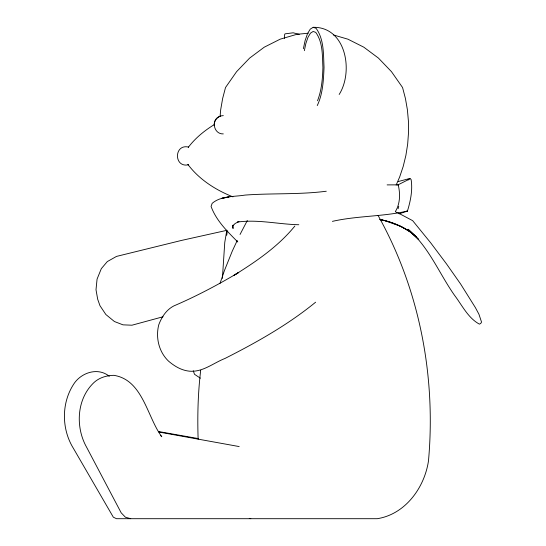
<?xml version="1.0" encoding="UTF-8"?>
<svg xmlns="http://www.w3.org/2000/svg" width="546" height="546" viewBox="0 0 546 546"><rect width="100%" height="100%" fill="white"/><g stroke="black" fill="none" stroke-linecap="round" stroke-linejoin="round"><path stroke-width="0.82" d="M284.405 38.425L284.411 35.197L285.005 33.852L293.168 32.801L299.249 34.343M222.393 278.405L224.761 242.479L226.843 230.139M220.093 116.257L220.686 109.726L222.645 98.478L225.512 87.517L236.602 71.656L249.631 58.094L264.264 47.181L280.146 39.189L296.874 34.309L308.319 33.217M200.696 370.29C197.952 393.154 197.352 416.236 198.137 439.243M303.385 48.724L305.091 40.643L307.494 33.688L310.251 29.136L313.179 27.3C346.219 26.74 353.644 71.703 339.168 94.472M304.34 50.676L305.862 43.475L308.019 37.217L310.503 33.122L313.138 31.47L315.752 32.371C323.007 42.37 322.317 55.753 322.911 67.54C322.57 78.767 321.676 90.22 317.513 100.757M233.169 225.341L232.657 227.655L232.603 226.058M398.102 208.736L398.744 206.354M220.038 283.354L224.44 270.557L232.296 251.078L237.223 240.506M396.15 185.067L399.631 177.068L403.207 166.414L405.896 155.385L407.671 144.096L408.517 132.644L408.422 121.151L407.391 109.726L405.425 98.478L402.559 87.517L391.468 71.656L378.446 58.094L363.807 47.181L347.925 39.189L333.586 35.005M240.042 234.466L247.311 220.536M233.094 225.089L232.603 226.133L235.053 223.58L238.957 221.43L237.619 222.038C258.012 219.212 278.412 224.297 298.812 224.734M317.253 105.583C322.898 93.782 323.471 80.255 324.037 67.383C323.375 54.279 324.147 39.414 316.086 28.303L313.179 27.3M188.281 147.352C195.263 138.145 204.347 130.706 214.155 124.679M294.867 226.044C278.221 246.499 256.094 261.568 233.9 275.382L238.759 272.447C217.82 284.875 196.239 296.335 173.846 305.917C166.353 309.787 161.63 317.035 158.777 324.761C155.467 337.578 158.893 352.013 168.618 361.206C174.611 366.27 181.32 370.311 189.305 371.171C202.696 372.406 213.193 363.083 225.013 358.442C256.722 342.369 288.008 324.774 315.608 302.204M398.211 181.552L409.95 178.426L408.155 179.825L409.95 178.426L411.111 179.538C412.803 190.008 410.531 200.976 407.446 211.036C383.005 216.714 357.077 215.738 332.412 221.362M408.831 179.402L397.795 184.978L398.191 184.855C400.375 193.564 400.225 203.767 395.338 211.636L397.024 212.708M220.229 116.23C210.674 119.008 213.363 134.371 223.3 133.9M399.14 213.827L407.446 211.036L405.35 211.725M163.07 316.755L131.961 325.204L123 324.843L114.421 321.526L105.849 314.503L99.952 305.658L97.679 299.215L96.007 289.742L97.065 279.115L101.31 268.673L107.309 261.582L116.489 256.415L181.572 240.411L226.692 230.371M223.3 115.615C218.236 115.595 213.725 120.304 214.23 125.368M188.609 164.742C173.758 168.243 173.758 143.578 188.609 147.086M326.276 191.236C299.338 194.724 272.12 193.086 245.093 195.079C234.186 196.86 221.096 195.707 212.169 203.337L211.07 206.415C216.107 220.434 227.423 231.586 237.783 241.98M387.128 184.889L398.191 184.855M158.354 431.497L198.526 438.609M158.92 432.043L239.182 446.567M380.152 219.669C391.018 221.533 401.358 225.921 410.551 231.968L400.784 226.344L384.964 220.693L380.214 219.56M249.269 518.366L250.805 518.7M379.729 219.451C393.257 222.161 406.504 227.798 416.625 237.36M130.726 518.7L125.403 517.205L121.185 512.817L86.65 447.31C75.594 427.784 76.508 400.518 92.54 383.961C98.055 377.996 105.897 375.464 113.855 375.327C142.963 379.927 147.092 417.083 161.78 436.718L160.722 435.619M232.951 196.86C215.588 189.981 199.133 179.457 187.831 164.353M397.809 212.79L412.66 220.659L430.733 242.881L446.526 263.936L460.592 283.975L475.361 307.562L478.924 314.216L481.552 322.106L480.733 323.457L479.408 324.14C468.058 318.031 462.073 305.248 454.538 295.325C439.059 273.321 428.985 247.058 408.087 229.259L418.734 239.558L409.807 231.251L416.052 236.793M200.402 378.201L194.512 374.297L193.25 370.741M109.309 376.31C97.754 366.816 80.631 372.713 73.369 384.657C61.254 403.671 61.609 429.347 73.444 448.409L113.315 517.164L116.455 518.7L377.266 518.7C405.296 514.291 424.556 487.639 428.487 460.824C436.097 376.494 419.594 289.503 378.044 215.438M232.487 226.31L233.087 228.501L232.698 226.064M226.924 231.019L226.672 235.162L226.959 231.026M222.884 198.123L221.601 198.41L229.115 196.888L222.884 198.123"/></g></svg>
